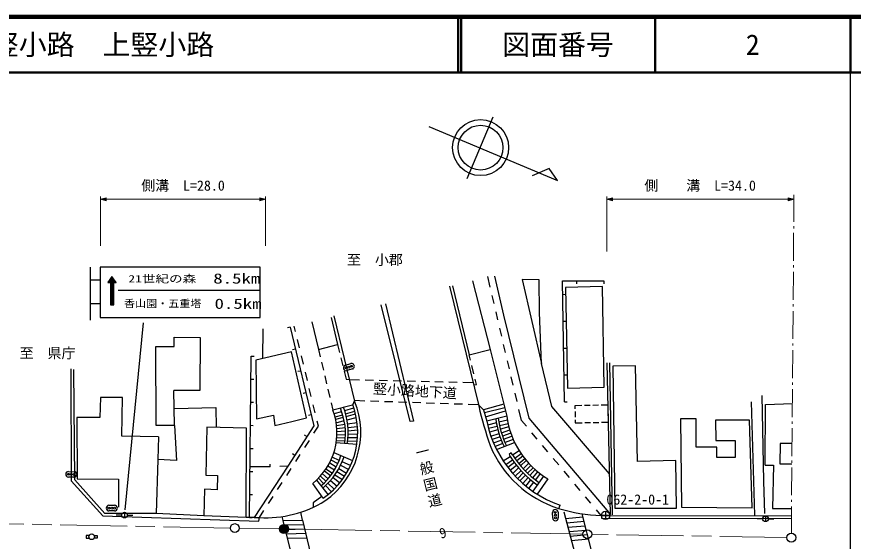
# Model space of a CAD drawing. Units: millimetres, scale not verified. Extents: x 40000 to 680000, y 20000 to 380000.
# Drawn here: x 429662 to 579500, y 286056 to 380000 of the extents above; entities that cross this region are included whole.
import ezdxf
from ezdxf.enums import TextEntityAlignment as Align

# ---------------------------------------------------------------- set-up
doc = ezdxf.new("R2010")
doc.units = ezdxf.units.MM
doc.header["$LTSCALE"] = 1000
doc.linetypes.add('CHAIN', pattern=[18.5, 12, -1.5, 3.5, -1.5])
for name, color, linetype, lineweight in [('M-BGD', 7, 'Continuous', 25), ('M-BGD-EXST', 7, 'Continuous', 25), ('M-BGD-HTXT', 7, 'Continuous', 13), ('M-BMK', 2, 'CHAIN', 13), ('M-BMK-SRVR', 3, 'Continuous', 25), ('M-STR-HTXT', 7, 'Continuous', 13), ('M-STR-STR3', 7, 'Continuous', 25), ('M-STR-STRC', 7, 'Continuous', 25), ('M-STR-STRD', 7, 'Continuous', 25), ('M-TTL', 2, 'Continuous', 140), ('M-TTL-BAND', 7, 'Continuous', 25), ('M-TTL-LINE', 7, 'Continuous', 50)]:
    doc.layers.add(name, color=color, linetype=linetype, lineweight=lineweight)
doc.layers.add('M-BMK-HTXT', color=7, linetype='Continuous')
doc.layers.add('M-TTL-TXT', color=7, linetype='Continuous')
doc.styles.add('ＭＳ ゴシック', font='')
doc.styles.get('ＭＳ ゴシック').set_extended_font_data('MS Gothic')

msp = doc.modelspace()

# ---------------------------------------------------------------- linework, layer by layer
at = {"layer": 'M-BGD'}
for p, q in [((514935, 362008), (510304, 350993)), ((503453, 360316), (526529, 350697)), ((525054, 352838), (521965, 351530)), ((526529, 350697), (525054, 352838)), ((514482, 331544), (514023, 333505)), ((529902, 332686), (529902, 332186)), ((534823, 332686), (534823, 332186)), ((515167, 328623), (514825, 330084)), ((527476, 330280), (527976, 330287)), ((515852, 325703), (515510, 327163)), ((527546, 325468), (528046, 325475)), ((473720, 318773), (473783, 324117)), ((478625, 324394), (478139, 324277)), ((479597, 323624), (479369, 324565)), ((516537, 322782), (516194, 324242)), ((480304, 320708), (479950, 322166)), ((517222, 319861), (516879, 321321)), ((527616, 320656), (528116, 320663)), ((471352, 290310), (471664, 319209)), ((471664, 319209), (472164, 319204)), ((471664, 319209), (472164, 319204)), ((479566, 320471), (479080, 320354)), ((481011, 317793), (480657, 319251)), ((517907, 316940), (517564, 318401)), ((536017, 290862), (535430, 318017)), ((535849, 318009), (536344, 290765)), ((480508, 316548), (480021, 316432)), ((481718, 314878), (481364, 316335)), ((471619, 315081), (472119, 315076)), ((518591, 314019), (518249, 315480)), ((527686, 315844), (528186, 315851)), ((482425, 311962), (482072, 313420)), ((457917, 306786), (457778, 313069)), ((481449, 312626), (480963, 312509)), ((519276, 311099), (518934, 312559)), ((471575, 310952), (472075, 310947)), ((483132, 309047), (482779, 310504)), ((527757, 311032), (528257, 311039)), ((530868, 310345), (529641, 310321)), ((529641, 310321), (529652, 309793)), ((532368, 310375), (531368, 310355)), ((533867, 310405), (532867, 310385)), ((535594, 310439), (534367, 310415)), ((535604, 309912), (535594, 310439)), ((561239, 311037), (561832, 290717)), ((482390, 308703), (481904, 308586)), ((520079, 307677), (519619, 309638)), ((529662, 309293), (529682, 308293)), ((535634, 308412), (535614, 309412)), ((483714, 306648), (483486, 307589)), ((520948, 306642), (520079, 307677)), ((529692, 307793), (529702, 307266)), ((529702, 307266), (530929, 307290)), ((531429, 307300), (532429, 307320)), ((532928, 307330), (533928, 307350)), ((534428, 307360), (535655, 307385)), ((535655, 307385), (535644, 307912)), ((471530, 306824), (472030, 306818)), ((482902, 305393), (483714, 306648)), ((455056, 304768), (454950, 300701)), ((481621, 304810), (481201, 305080)), ((522876, 304344), (521912, 305493)), ((471485, 302695), (471985, 302690)), ((481272, 302874), (482087, 304133)), ((524804, 302045), (523840, 303194)), ((479462, 301443), (479041, 301713)), ((479643, 300355), (480458, 301614)), ((454950, 300701), (454655, 291026)), ((471449, 299359), (471445, 299859)), ((471449, 299359), (471445, 299859)), ((475077, 299390), (475072, 299890)), ((526733, 299747), (525768, 300896)), ((471441, 298567), (471941, 298561)), ((475077, 299390), (471449, 299359)), ((478014, 297836), (478828, 299095)), ((528661, 297449), (527697, 298598)), ((476384, 295317), (477199, 296576)), ((530589, 295151), (529625, 296300)), ((471396, 294438), (471896, 294433)), ((474755, 292798), (475569, 294058)), ((532518, 292853), (531553, 294002)), ((448460, 290745), (447460, 290756)), ((448960, 291240), (448960, 290240)), ((449460, 290731), (450460, 290713)), ((473128, 290283), (473940, 291539)), ((480867, 289863), (480546, 291274)), ((527660, 291355), (529621, 283858)), ((532684, 284139), (530942, 290957)), ((534351, 290668), (533482, 291704)), ((471352, 290310), (471852, 290304)), ((472214, 290296), (473128, 290283)), ((477408, 289764), (477235, 290481)), ((527979, 290134), (531080, 290418)), ((528185, 289349), (531280, 289633)), ((534351, 290668), (568435, 290633)), ((563267, 290080), (562267, 290083)), ((563767, 290579), (563767, 289579)), ((564267, 290078), (565267, 290075)), ((477601, 288970), (481054, 289068)), ((477794, 288175), (481241, 288273)), ((528390, 288565), (531481, 288849)), ((528390, 288565), (528595, 287780)), ((528595, 287780), (531681, 288064)), ((531681, 288064), (531481, 288849)), ((477987, 287380), (481428, 287478)), ((478180, 286585), (481615, 286683)), ((528800, 286996), (531882, 287279)), ((528800, 286996), (529005, 286211)), ((529005, 286211), (532083, 286494)), ((532083, 286494), (531882, 287279))]:
    msp.add_line(p, q, dxfattribs=at)
for points in [[(515265, 333559), (516874, 326531), (521361, 308074), (536017, 290862)], [(535860, 298130), (525510, 310191), (523647, 317895), (523309, 327039), (523224, 332881), (520176, 332966), (523647, 317895)], [(527757, 311032), (527441, 332686), (534823, 332686)], [(478625, 324394), (482861, 306742), (478223, 299510), (476769, 299460)], [(457917, 306786), (454667, 306794), (454559, 320943), (457861, 320943), (457861, 322637), (462518, 322552), (462433, 313069), (457778, 313069)], [(481568, 308159), (478859, 320012), (472502, 318479)], [(472502, 318479), (472593, 307989), (475641, 308667), (475895, 306804), (478943, 307481), (481568, 308159)], [(439329, 316959), (439436, 296868), (445077, 290633), (473000, 289648), (473128, 290283)], [(471352, 290310), (470731, 290294), (463195, 290633), (454655, 291026), (445415, 291056), (440083, 297081), (439876, 316830)], [(455056, 304768), (448463, 304857), (448633, 311799), (444653, 311799), (444569, 308243), (440420, 308243), (440496, 297238)], [(563102, 312138), (563441, 296813), (563610, 291056)], [(563735, 299692), (563793, 310578), (568589, 310744)], [(457850, 309831), (465352, 309988), (465385, 306425)], [(457917, 306786), (458285, 300539), (454950, 300701)], [(470731, 290294), (470815, 306296), (463703, 306465), (463534, 297914), (465651, 297829), (465566, 295289), (463280, 295374), (463195, 290633)], [(568534, 303587), (566404, 303587), (566319, 299946), (568506, 299946)], [(563735, 299692), (565219, 299692), (565049, 291903), (568445, 291903)], [(478223, 299510), (472214, 290296), (471352, 290310)], [(440496, 297238), (447871, 297152), (447896, 292139)], [(568431, 290068), (534474, 290150), (534485, 290668)]]:
    msp.add_lwpolyline(points, dxfattribs=at)
for points in [[(534569, 331696), (527965, 331527), (528304, 313493), (534908, 313662)], [(540496, 317472), (536432, 317387), (536771, 291987), (547862, 291987), (547693, 300539), (540835, 300369)], [(548709, 292157), (561409, 292072), (560901, 307735), (554805, 307735), (554889, 304095), (558361, 304095), (558361, 301047), (555059, 301047), (555059, 302909), (551333, 302909), (551333, 307989), (548539, 307989)], [(477408, 289764), (480867, 289863), (482296, 283788), (478867, 283759)]]:
    msp.add_lwpolyline(points, close=True, dxfattribs=at)
for centre, radius in [((512747, 356558), 5016), ((512747, 356558), 4013), ((448960, 290740), 500), ((563767, 290079), 500)]:
    msp.add_circle(centre, radius, dxfattribs=at)
at = {"layer": 'M-BGD-EXST'}
for p, q in [((442662, 287109), (442095, 287109)), ((442095, 287109), (442095, 286609)), ((442095, 286609), (442662, 286609)), ((443528, 287109), (444095, 287109)), ((444095, 286609), (443528, 286609)), ((444095, 287109), (444095, 286609))]:
    msp.add_line(p, q, dxfattribs=at)
msp.add_circle((443095, 286859), 500, dxfattribs=at)
at = {"layer": 'M-BGD-HTXT'}
for p, q in [((568874, 348092), (568837, 343296)), ((568831, 342496), (568828, 342096)), ((568822, 341296), (568784, 336296)), ((568768, 334296), (568730, 329296)), ((568778, 335496), (568775, 335096)), ((568724, 328496), (568721, 328096)), ((568715, 327296), (568677, 322296)), ((568671, 321496), (568668, 321096)), ((568662, 320296), (568623, 315297)), ((568608, 313297), (568570, 308297)), ((568617, 314497), (568614, 314097)), ((568564, 307497), (568561, 307097)), ((568555, 306297), (568517, 301297)), ((568511, 300497), (568508, 300097)), ((568501, 299297), (568463, 294297)), ((568448, 292297), (568411, 287501)), ((568457, 293497), (568454, 293097))]:
    msp.add_line(p, q, dxfattribs=at)
at = {"layer": 'M-BMK'}
for p, q in [((467926, 288425), (369635, 290269)), ((476734, 288273), (469526, 288396)), ((567605, 286715), (532674, 287314))]:
    msp.add_line(p, q, dxfattribs=at)
msp.add_lwpolyline([(478333, 288245), (481259, 288195), (528699, 287382), (531075, 287341)], dxfattribs=at)
at = {"layer": 'M-BMK-SRVR'}
for p, q in [((535139, 291426), (535139, 289926)), ((535889, 290676), (534389, 290676))]:
    msp.add_line(p, q, dxfattribs=at)
for centre, radius in [((535139, 290676), 750), ((468726, 288410), 800), ((477534, 288259), 800), ((477534, 288259), 726), ((477534, 288259), 651), ((477534, 288259), 578), ((477534, 288259), 486), ((477534, 288259), 378), ((477534, 288259), 298), ((477534, 288259), 205), ((477534, 288259), 87.8), ((531875, 287327), 800), ((568405, 286701), 800)]:
    msp.add_circle(centre, radius, dxfattribs=at)
at = {"layer": 'M-STR-HTXT'}
for p, q in [((444689, 338971), (444689, 347797)), ((474206, 338971), (474206, 347797)), ((535373, 337961), (535373, 347797)), ((444689, 347297), (445689, 347547)), ((444689, 347297), (445689, 347297)), ((444689, 347297), (445689, 347047)), ((445689, 347347), (444889, 347347)), ((445689, 347247), (444889, 347247)), ((445089, 347397), (445689, 347397)), ((445089, 347197), (445689, 347197)), ((445689, 347447), (445289, 347447)), ((445689, 347147), (445289, 347147)), ((445489, 347497), (445689, 347497)), ((445489, 347097), (445689, 347097)), ((445689, 347047), (445689, 347547)), ((445689, 347297), (473206, 347297)), ((473206, 347547), (473206, 347047)), ((474206, 347297), (473206, 347547)), ((473406, 347497), (473206, 347497)), ((473206, 347447), (473606, 347447)), ((473806, 347397), (473206, 347397)), ((473206, 347347), (474006, 347347)), ((474206, 347297), (473206, 347297)), ((474206, 347297), (473206, 347047)), ((473206, 347247), (474006, 347247)), ((473806, 347197), (473206, 347197)), ((473206, 347147), (473606, 347147)), ((473406, 347097), (473206, 347097)), ((535373, 347297), (536373, 347547)), ((535373, 347297), (536373, 347297)), ((535373, 347297), (536373, 347047)), ((536373, 347347), (535573, 347347)), ((536373, 347247), (535573, 347247)), ((535773, 347397), (536373, 347397)), ((535773, 347197), (536373, 347197)), ((536373, 347447), (535973, 347447)), ((536373, 347147), (535973, 347147)), ((536173, 347497), (536373, 347497)), ((536173, 347097), (536373, 347097)), ((536373, 347047), (536373, 347547)), ((536373, 347297), (567868, 347297)), ((567868, 347547), (567868, 347047)), ((568868, 347297), (567868, 347547)), ((568068, 347497), (567868, 347497)), ((567868, 347447), (568268, 347447)), ((568468, 347397), (567868, 347397)), ((567868, 347347), (568668, 347347)), ((568868, 347297), (567868, 347297)), ((568868, 347297), (567868, 347047)), ((567868, 347247), (568668, 347247)), ((568468, 347197), (567868, 347197)), ((567868, 347147), (568268, 347147)), ((568068, 347097), (567868, 347097))]:
    msp.add_line(p, q, dxfattribs=at)
at = {"layer": 'M-STR-STR3'}
for p, q in [((485971, 326108), (487115, 321293)), ((487115, 321293), (487468, 319894)), ((483694, 320397), (484002, 319113)), ((510951, 318494), (510716, 319447)), ((484236, 318141), (484586, 316682)), ((487714, 318924), (488081, 317470)), ((488326, 316501), (488680, 315101)), ((511548, 316066), (511189, 317523)), ((484820, 315710), (485170, 314251)), ((488680, 315101), (489249, 315026)), ((489249, 315026), (491077, 314982)), ((492077, 314958), (493576, 314922)), ((494576, 314898), (496076, 314862)), ((497075, 314838), (498575, 314802)), ((499575, 314778), (501074, 314742)), ((502074, 314718), (503573, 314682)), ((512021, 314143), (511786, 315095)), ((485403, 313279), (485754, 311820)), ((504573, 314658), (506073, 314622)), ((507072, 314598), (508572, 314562)), ((509572, 314538), (511400, 314494)), ((511497, 314096), (512021, 314143)), ((485987, 310848), (486295, 309564)), ((492027, 311176), (490168, 311239)), ((494526, 311091), (493027, 311142)), ((497025, 311006), (495525, 311057)), ((499523, 310922), (498024, 310973)), ((502022, 310837), (500523, 310888)), ((504520, 310752), (503021, 310803)), ((507019, 310668), (505520, 310719)), ((509517, 310583), (508018, 310634)), ((512377, 310486), (510517, 310549)), ((513262, 309619), (512377, 310486)), ((516906, 310637), (513262, 309619)), ((516906, 310637), (517436, 308477)), ((486515, 308914), (487867, 309300)), ((486681, 308315), (488058, 308711)), ((488403, 309454), (490052, 309925)), ((488580, 308861), (490227, 309334)), ((488694, 308408), (490350, 308852)), ((513262, 309619), (513850, 307564)), ((517067, 309982), (513428, 309040)), ((513621, 308364), (517206, 309418)), ((486817, 307905), (488180, 308270)), ((486887, 307291), (488318, 307666)), ((488820, 307798), (490482, 308233)), ((488928, 307083), (490624, 307326)), ((517436, 308477), (513850, 307564)), ((515576, 307255), (514006, 306858)), ((517548, 307754), (516012, 307366)), ((516130, 306788), (517665, 307172)), ((486952, 306800), (488430, 307012)), ((487000, 306252), (488501, 306408)), ((487023, 305687), (488540, 305821)), ((488989, 306458), (490694, 306635)), ((489017, 305863), (490727, 306013)), ((514165, 306296), (515694, 306679)), ((515856, 306015), (514350, 305607)), ((517816, 306547), (516290, 306133)), ((516474, 305485), (517974, 305990)), ((486990, 304598), (488529, 304625)), ((487018, 305114), (488549, 305198)), ((488988, 304633), (490707, 304663)), ((489017, 305224), (490733, 305318)), ((514600, 304854), (516049, 305342)), ((516242, 304751), (514842, 304264)), ((515055, 303684), (516449, 304186)), ((518160, 305418), (516666, 304898)), ((516872, 304338), (518360, 304874)), ((518596, 304303), (517122, 303727)), ((490575, 303411), (486879, 303657)), ((486944, 304131), (488482, 304061)), ((488931, 304041), (490647, 303963)), ((516703, 303564), (515345, 303033)), ((515616, 302475), (518821, 303756)), ((486479, 301978), (489815, 300492)), ((516794, 300447), (518046, 301258)), ((518467, 301530), (519653, 302298)), ((518854, 300940), (519996, 301772)), ((520333, 301298), (519211, 300441)), ((485717, 300115), (486899, 299400)), ((485953, 300611), (487171, 299965)), ((487410, 300541), (486170, 301112)), ((487676, 299697), (489119, 298932)), ((489442, 299607), (487948, 300294)), ((517257, 299777), (518449, 300645)), ((518812, 300136), (517651, 299249)), ((519568, 299976), (520676, 300852)), ((520935, 300536), (519911, 299560)), ((520356, 299057), (521379, 300031)), ((485873, 297779), (484795, 298633)), ((485039, 299015), (486213, 298251)), ((486551, 298779), (485376, 299513)), ((488364, 297646), (487008, 298493)), ((487373, 299113), (488756, 298275)), ((518036, 298765), (519175, 299665)), ((519547, 299214), (518503, 298218)), ((518956, 297721), (519993, 298710)), ((520400, 298285), (519393, 297273)), ((521751, 299641), (520754, 298640)), ((521164, 298238), (522176, 299226)), ((522529, 298904), (521596, 297843)), ((522099, 297417), (523009, 298497)), ((483348, 296988), (485416, 294393)), ((483734, 297369), (484632, 296405)), ((485036, 296804), (484078, 297741)), ((484407, 298128), (485455, 297263)), ((485855, 296933), (487051, 295945)), ((487511, 296482), (486283, 297455)), ((486657, 297962), (487985, 297098)), ((519785, 296893), (520805, 297888)), ((521265, 297466), (520328, 296400)), ((520861, 295949), (521775, 297033)), ((523986, 297745), (522104, 295011)), ((523434, 298164), (522559, 297054)), ((524773, 297257), (522872, 294503)), ((484560, 293750), (482698, 296420)), ((484988, 296023), (486022, 294913)), ((486503, 295369), (485408, 296441)), ((522249, 296660), (521371, 295546))]:
    msp.add_line(p, q, dxfattribs=at)
for points in [[(511286, 332712), (514462, 320391), (516906, 310637)], [(507722, 331827), (510716, 319447), (514462, 320391)], [(482492, 325343), (483694, 320397), (487115, 321293)], [(490168, 311239), (489781, 310445), (486295, 309564)], [(518468, 301528), (518230, 301868), (517844, 301614), (518047, 301256)]]:
    msp.add_lwpolyline(points, dxfattribs=at)
for centre, radius, start, end in [((476375, 305549), 14360, 304.74887, 20.3507), ((475335, 305500), 11690, 309.0416, 20.34684), ((476677, 305330), 11873, 351.40156, 22.65131), ((476375, 305549), 12646, 350.7925, 20.82187), ((533628, 311579), 20181, 191.47551, 250.7862), ((532755, 310485), 17480, 188.26181, 205.31763), ((532755, 310485), 17031, 188.10237, 205.41091), ((532755, 310485), 15450, 187.46696, 238.8912), ((477038, 304508), 11105, 309.83111, 343.91004), ((476186, 305282), 12775, 310.48773, 341.24467), ((532755, 310485), 17364, 212.10563, 235.45846), ((532755, 310485), 16862, 212.08405, 235.45877)]:
    msp.add_arc(centre, radius, start, end, dxfattribs=at)
at = {"layer": 'M-STR-STRC'}
for p, q in [((442867, 325668), (442867, 335145)), ((442867, 332853), (444594, 332853)), ((446848, 333275), (445992, 332418)), ((446908, 333194), (446127, 332411)), ((446413, 332411), (446162, 332661)), ((447066, 331900), (446220, 332745)), ((446968, 333112), (446268, 332411)), ((447066, 332042), (446278, 332828)), ((446788, 333357), (446319, 332887)), ((447065, 332183), (446336, 332911)), ((447065, 332325), (446394, 332995)), ((447028, 333030), (446410, 332411)), ((447088, 332949), (446450, 332310)), ((447147, 332867), (446450, 332169)), ((447207, 332786), (446450, 332027)), ((447267, 332704), (446450, 331886)), ((447120, 332411), (446452, 333078)), ((447262, 332411), (446510, 333161)), ((447403, 332411), (446568, 333245)), ((447311, 332645), (446626, 333328)), ((446728, 333438), (446646, 333356)), ((446922, 333174), (446685, 333411)), ((445988, 332411), (445988, 332411)), ((446129, 332411), (446046, 332495)), ((446271, 332411), (446104, 332578)), ((447066, 331759), (446450, 332373)), ((447065, 332360), (446450, 331744)), ((447066, 331618), (446450, 332232)), ((447065, 332219), (446450, 331603)), ((447066, 331476), (446450, 332091)), ((447066, 332078), (446450, 331461)), ((447066, 331335), (446450, 331950)), ((447066, 331936), (446450, 331320)), ((447066, 331193), (446450, 331808)), ((447066, 331795), (446450, 331178)), ((447067, 331052), (446450, 331667)), ((447066, 331653), (446450, 331036)), ((447067, 330911), (446450, 331526)), ((447066, 331512), (446450, 330895)), ((447067, 330769), (446450, 331384)), ((447066, 331370), (446450, 330753)), ((447067, 330628), (446450, 331243)), ((447066, 331229), (446450, 330612)), ((447327, 332623), (447116, 332411)), ((447387, 332541), (447257, 332411)), ((447447, 332460), (447399, 332411)), ((447067, 330486), (446450, 331102)), ((447067, 331088), (446450, 330470)), ((447067, 330345), (446450, 330960)), ((447067, 330946), (446450, 330329)), ((447067, 330203), (446450, 330819)), ((447067, 330805), (446450, 330187)), ((447068, 330062), (446450, 330678)), ((447067, 330663), (446450, 330046)), ((447068, 329921), (446450, 330537)), ((447067, 330522), (446450, 329904)), ((447068, 329779), (446450, 330395)), ((447067, 330380), (446450, 329762)), ((447068, 329638), (446450, 330254)), ((447067, 330239), (446450, 329621)), ((447068, 329496), (446450, 330113)), ((447067, 330098), (446450, 329479)), ((447068, 329355), (446450, 329971)), ((447068, 329956), (446450, 329338)), ((447068, 329213), (446450, 329830)), ((447068, 329815), (446450, 329196)), ((447068, 329072), (446450, 329689)), ((447068, 329673), (446450, 329055)), ((447822, 331009), (473294, 331009)), ((442867, 328640), (444594, 328640)), ((447069, 328931), (446450, 329548)), ((447068, 329532), (446450, 328913)), ((447069, 328789), (446450, 329406)), ((447068, 329391), (446450, 328772)), ((447069, 328648), (446450, 329265)), ((447068, 329249), (446450, 328630)), ((447069, 328506), (446450, 329124)), ((447068, 329108), (446450, 328488)), ((447052, 328382), (446450, 328982)), ((446911, 328382), (446450, 328841)), ((446769, 328382), (446450, 328700)), ((446628, 328381), (446450, 328559)), ((446487, 328381), (446450, 328417)), ((447069, 328966), (446485, 328381)), ((447069, 328825), (446626, 328381)), ((447069, 328683), (446768, 328382)), ((447069, 328542), (446909, 328382)), ((447069, 328401), (447051, 328382)), ((452320, 325150), (449002, 291705)), ((488538, 317579), (489495, 317870)), ((489786, 316913), (488829, 316623)), ((438944, 298548), (439944, 298519)), ((439914, 297519), (438915, 297549)), ((446187, 292497), (447187, 292497)), ((447187, 291497), (446187, 291497)), ((525660, 290220), (525629, 291220)), ((526628, 291251), (526659, 290251))]:
    msp.add_line(p, q, dxfattribs=at)
for points in [[(444594, 335145), (444594, 326149), (473294, 326149), (473294, 335145)], [(447065, 332411), (447482, 332411), (446715, 333456), (445988, 332411), (446450, 332411), (446450, 328381), (447069, 328382)]]:
    msp.add_lwpolyline(points, close=True, dxfattribs=at)
for centre in [(488683, 317101), (489162, 317246), (489640, 317392), (438930, 298049), (439429, 298034), (439929, 298019), (446187, 291997), (446687, 291997), (447187, 291997), (526129, 291236), (526144, 290736), (526160, 290236)]:
    msp.add_circle(centre, 167, dxfattribs=at)
for centre, start, end in [((489640, 317392), 286.90927, 106.90927), ((488683, 317101), 106.90927, 286.90927), ((438930, 298049), 88.30699, 268.30699), ((439929, 298019), 268.30699, 88.30699), ((446187, 291997), 90, 270), ((447187, 291997), 270, 90), ((526129, 291236), 1.77604, 181.77604), ((526160, 290236), 181.77604, 1.77604)]:
    msp.add_arc(centre, 500, start, end, dxfattribs=at)
at = {"layer": 'M-STR-STRD'}
for p, q in [((507188, 331774), (512426, 310284)), ((486479, 326447), (490192, 311141)), ((526732, 291943), (526986, 292522))]:
    msp.add_line(p, q, dxfattribs=at)
for points in [[(495707, 328563), (500703, 307566), (500110, 307481), (494945, 328394)], [(484325, 294087), (482743, 292962), (482742, 292147)]]:
    msp.add_lwpolyline(points, dxfattribs=at)
for centre, radius, start, end in [((476375, 305549), 14905, 304.74887, 22.03564), ((579241, 325464), 68518, 192.79962, 198.97167), ((532761, 310865), 19860, 202.73928, 252.3264), ((474216, 310400), 20146, 266.90409, 301.92961), ((535096, 318519), 27861, 252.52971, 268.46772)]:
    msp.add_arc(centre, radius, start, end, dxfattribs=at)
at = {"layer": 'M-TTL'}
msp.add_line((680000, 380000), (40000, 380000), dxfattribs=at)
at = {"layer": 'M-TTL-BAND'}
msp.add_line((579000, 20000), (579000, 370000), dxfattribs=at)
at = {"layer": 'M-TTL-LINE'}
for p, q in [((508747, 380000), (508747, 370000)), ((509247, 380000), (509247, 370000)), ((543997, 380000), (543997, 370000)), ((579000, 380000), (579000, 370000)), ((40000, 370000), (680000, 370000))]:
    msp.add_line(p, q, dxfattribs=at)

# ---------------------------------------------------------------- texts
at = {"layer": 'M-BMK-HTXT', "style": 'ＭＳ ゴシック'}
for s, p in [('至\u3000小郡', (493818, 335006)), ('至\u3000県庁', (435192, 318291))]:
    msp.add_text(s, height=1833, dxfattribs=at).set_placement(p, align=Align.BOTTOM_CENTER)
for s, rotation, p in [('竪小路地下道', 356.609, (500901, 311534)), ('一', 14, (502689, 300672)), ('般', 14, (503450, 297770)), ('国', 14, (504118, 294845)), ('道', 14, (504898, 291948)), ('9', 14, (506346, 286125))]:
    msp.add_text(s, height=1833, rotation=rotation, dxfattribs=at).set_placement(p, align=Align.BOTTOM_CENTER)
at = {"layer": 'M-BMK-SRVR', "style": 'ＭＳ ゴシック'}
msp.add_text('062-2-0-1', height=1833, dxfattribs=at).set_placement((535275, 292073), align=Align.BOTTOM_LEFT)
at = {"layer": 'M-STR-HTXT', "style": 'ＭＳ ゴシック'}
for s, p in [('側溝  L=28.0', (459447, 348297)), ('側\u3000\u3000溝  L=34.0', (552074, 348297))]:
    msp.add_text(s, height=1833, dxfattribs=at).set_placement(p, align=Align.BOTTOM_CENTER)
at = {"layer": 'M-STR-STRC', "style": 'ＭＳ ゴシック'}
for s, height, width, p in [('21世紀の森', 1320, 1.35, (455729, 332008)), ('8.5km', 1833, 1.35, (469075, 331654)), ('香山園・五重塔', 1320, 1.1, (455810, 327570)), ('0.5km', 1833, 1.35, (469302, 327134))]:
    msp.add_text(s, height=height, dxfattribs=dict(at, width=width)).set_placement(p, align=Align.BOTTOM_CENTER)
at = {"layer": 'M-TTL-TXT', "style": 'ＭＳ ゴシック'}
msp.add_text('山口市下竪小路\u3000上竪小路', height=3666, dxfattribs=at).set_placement((405024, 375000), align=Align.MIDDLE_LEFT)
for s, p in [('図面番号', (526622, 375000)), ('2', (561497, 375000))]:
    msp.add_text(s, height=3666, dxfattribs=at).set_placement(p, align=Align.MIDDLE_CENTER)

doc.saveas('drawing.dxf')
